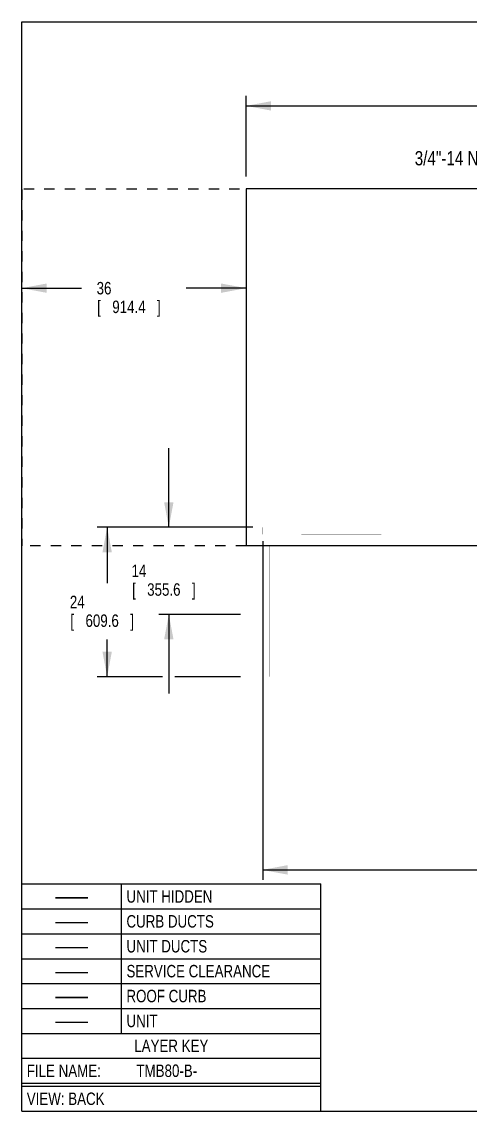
# Model space of a CAD drawing. Extents: x 0 to 300, y 0 to 175.
# Drawn here: x 0 to 72, y 0 to 175 of the extents above; entities that cross this region are included whole.
import ezdxf
from ezdxf.enums import TextEntityAlignment as Align

# ---------------------------------------------------------------- set-up
doc = ezdxf.new("R2010")
doc.units = 0
doc.header["$LTSCALE"] = 16.5
for name, pattern in [('DASHED', [0.2, 0.1, -0.1]), ('DOT', [0.2, 0.1, -0.1]), ('HIDDEN', [0.2, 0.1, -0.1])]:
    doc.linetypes.add(name, pattern=pattern)
doc.layers.get('0').update_dxf_attribs({"linetype": 'CONTINUOUS'})
for name, color, linetype in [('CURB-14', 6, 'CONTINUOUS'), ('CURB-14-DIM', 6, 'CONTINUOUS'), ('CURB-24', 6, 'CONTINUOUS'), ('CURB-24-DIM', 6, 'CONTINUOUS'), ('NOTES', 1, 'CONTINUOUS'), ('SERVCLEAR', 1, 'CONTINUOUS'), ('SERVCLRDIM', 1, 'CONTINUOUS'), ('UNIT-DIM', 7, 'CONTINUOUS'), ('UNIT-SOL', 7, 'CONTINUOUS'), ('UNTDUCTDIM', 2, 'CONTINUOUS')]:
    doc.layers.add(name, color=color, linetype=linetype)
doc.styles.get("Standard").update_dxf_attribs({"font": 'txt', "width": 0.8})
doc.styles.add('TEXTSTYLE_2', font='txt', dxfattribs={"width": 8})
doc.dimstyles.get("Standard").update_dxf_attribs({"dimtxt": 0.18, "dimasz": 0.18, "dimexe": 0.18, "dimexo": 0.0625, "dimgap": 0.09, "dimtad": 0, "dimtih": 1, "dimtoh": 1, "dimzin": 0, "dimcen": 0.09, "dimazin": 3, "dimtfac": 1, "dimtofl": 0, "dimtmove": 0, "dimatfit": 3})

# ---------------------------------------------------------------- blocks, each defined once
blk = doc.blocks.new('_FILLED')
at = {"color": 0, "linetype": 'ByBlock'}
blk.add_solid([(0, 0), (-1, 0.1875), (-1, -0.1875)], dxfattribs=at)
blk = doc.blocks.new('*D1')
at = {"layer": 'CURB-24-DIM', "color": 6, "linetype": 'CONTINUOUS'}
for p, q in [((38.69, 91.57), (38.69, 37.2)), ((174.37, 42.47), (174.37, 37.2)), ((38.69, 38.78), (90.73, 38.78)), ((174.37, 38.78), (122.33, 38.78))]:
    blk.add_line(p, q, dxfattribs=at)
at = {"layer": 'CURB-24-DIM', "color": 6, "linetype": 'CONTINUOUS', "xscale": 4, "yscale": 4, "zscale": 4, "rotation": 180}
blk.add_blockref('_FILLED', (38.69, 38.78), dxfattribs=at)
at = {"layer": 'CURB-24-DIM', "color": 6, "linetype": 'CONTINUOUS', "xscale": 4, "yscale": 4, "zscale": 4}
blk.add_blockref('_FILLED', (174.37, 38.78), dxfattribs=at)
at = {"layer": 'CURB-24-DIM', "color": 6, "linetype": 'CONTINUOUS', "width": 0.8}
for s, p in [('135-5/8', (98.33, 37.78)), ('[', (106.73, 37.78)), ('3446.5', (112.33, 37.78)), (']', (117.93, 37.78))]:
    blk.add_text(s, height=2, dxfattribs=at).set_placement(p, align=Align.CENTER)
blk = doc.blocks.new('*D2')
at = {"layer": 'UNIT-DIM', "color": 7, "linetype": 'CONTINUOUS'}
for p, q in [((36, 150.13), (36, 163.08)), ((177.5, 150.61), (177.5, 163.08)), ((36, 161.49), (97.55, 161.49)), ((177.5, 161.49), (115.95, 161.49))]:
    blk.add_line(p, q, dxfattribs=at)
at = {"layer": 'UNIT-DIM', "color": 7, "linetype": 'CONTINUOUS', "xscale": 4, "yscale": 4, "zscale": 4, "rotation": 180}
blk.add_blockref('_FILLED', (36, 161.49), dxfattribs=at)
at = {"layer": 'UNIT-DIM', "color": 7, "linetype": 'CONTINUOUS', "xscale": 4, "yscale": 4, "zscale": 4}
blk.add_blockref('_FILLED', (177.5, 161.49), dxfattribs=at)
at = {"layer": 'UNIT-DIM', "color": 7, "linetype": 'CONTINUOUS', "width": 0.8}
for s, p in [('141-1/2', (105.15, 160.49)), ('[', (100.35, 157.49)), ('3594.1', (105.95, 157.49)), (']', (111.55, 157.49))]:
    blk.add_text(s, height=2, dxfattribs=at).set_placement(p, align=Align.CENTER)
blk = doc.blocks.new('*D4')
at = {"layer": 'CURB-24-DIM', "color": 6, "linetype": 'CONTINUOUS'}
for p, q in [((23.48, 93.8), (12.11, 93.8)), ((13.7, 93.8), (13.7, 84.8)), ((37.1, 93.8), (24.1, 93.8)), ((13.7, 69.8), (13.7, 75.8)), ((22.6, 69.8), (12.11, 69.8)), ((35.13, 69.8), (24.54, 69.8))]:
    blk.add_line(p, q, dxfattribs=at)
at = {"layer": 'CURB-24-DIM', "color": 6, "linetype": 'CONTINUOUS', "xscale": 4, "yscale": 4, "zscale": 4}
for p, rotation in [((13.7, 93.8), 90), ((13.7, 69.8), 270)]:
    blk.add_blockref('_FILLED', p, dxfattribs=dict(at, rotation=rotation))
at = {"layer": 'CURB-24-DIM', "color": 6, "linetype": 'CONTINUOUS', "width": 0.8}
for s, p in [('24', (8.9, 80.8)), ('[', (8.1, 77.8)), ('609.6', (12.9, 77.8)), (']', (17.7, 77.8))]:
    blk.add_text(s, height=2, dxfattribs=at).set_placement(p, align=Align.CENTER)
blk = doc.blocks.new('*D5')
at = {"layer": 'SERVCLRDIM', "color": 1, "linetype": 'CONTINUOUS'}
for p, q in [((0, 130.62), (0, 134.55)), ((36, 133.9), (36, 130.62)), ((0, 132.21), (9.6, 132.21)), ((36, 132.21), (26.4, 132.21))]:
    blk.add_line(p, q, dxfattribs=at)
at = {"layer": 'SERVCLRDIM', "color": 1, "linetype": 'CONTINUOUS', "xscale": 4, "yscale": 4, "zscale": 4, "rotation": 180}
blk.add_blockref('_FILLED', (0, 132.21), dxfattribs=at)
at = {"layer": 'SERVCLRDIM', "color": 1, "linetype": 'CONTINUOUS', "xscale": 4, "yscale": 4, "zscale": 4}
blk.add_blockref('_FILLED', (36, 132.21), dxfattribs=at)
at = {"layer": 'SERVCLRDIM', "color": 1, "linetype": 'CONTINUOUS', "width": 0.8}
for s, p in [('36', (13.2, 131.21)), ('[', (12.4, 128.21)), ('914.4', (17.2, 128.21)), (']', (22, 128.21))]:
    blk.add_text(s, height=2, dxfattribs=at).set_placement(p, align=Align.CENTER)
blk = doc.blocks.new('*D7')
at = {"layer": 'CURB-14-DIM', "color": 6, "linetype": 'CONTINUOUS'}
for p, q in [((38.69, 91.06), (38.69, 37.17)), ((174.37, 90.96), (174.37, 58.7)), ((174.37, 54.26), (174.37, 48.55)), ((174.37, 45.57), (174.37, 37.17)), ((38.69, 38.75), (90.73, 38.75)), ((174.37, 38.75), (122.33, 38.75))]:
    blk.add_line(p, q, dxfattribs=at)
at = {"layer": 'CURB-14-DIM', "color": 6, "linetype": 'CONTINUOUS', "xscale": 4, "yscale": 4, "zscale": 4, "rotation": 180}
blk.add_blockref('_FILLED', (38.69, 38.75), dxfattribs=at)
at = {"layer": 'CURB-14-DIM', "color": 6, "linetype": 'CONTINUOUS', "xscale": 4, "yscale": 4, "zscale": 4}
blk.add_blockref('_FILLED', (174.37, 38.75), dxfattribs=at)
at = {"layer": 'CURB-14-DIM', "color": 6, "linetype": 'CONTINUOUS', "width": 0.8}
for s, p in [('135-5/8', (98.33, 37.75)), ('[', (106.73, 37.75)), ('3446.5', (112.33, 37.75)), (']', (117.93, 37.75))]:
    blk.add_text(s, height=2, dxfattribs=at).set_placement(p, align=Align.CENTER)
blk = doc.blocks.new('*D8')
at = {"layer": 'CURB-14-DIM', "color": 6, "linetype": 'CONTINUOUS'}
for p, q in [((23.6, 93.8), (23.6, 106.5)), ((36.69, 93.8), (22.01, 93.8)), ((35.13, 79.8), (22.01, 79.8)), ((23.6, 79.8), (23.6, 67.1))]:
    blk.add_line(p, q, dxfattribs=at)
at = {"layer": 'CURB-14-DIM', "color": 6, "linetype": 'CONTINUOUS', "xscale": 4, "yscale": 4, "zscale": 4}
for p, rotation in [((23.6, 93.8), 270), ((23.6, 79.8), 90)]:
    blk.add_blockref('_FILLED', p, dxfattribs=dict(at, rotation=rotation))
at = {"layer": 'CURB-14-DIM', "color": 6, "linetype": 'CONTINUOUS', "width": 0.8}
for s, p in [('14', (18.8, 85.8)), ('[', (18, 82.8)), ('355.6', (22.8, 82.8)), (']', (27.6, 82.8))]:
    blk.add_text(s, height=2, dxfattribs=at).set_placement(p, align=Align.CENTER)
blk = doc.blocks.new('*D13')
at = {"layer": 'UNTDUCTDIM', "color": 2, "linetype": 'CONTINUOUS'}
for p, q in [((91.78, 96.42), (91.78, 109.12)), ((95.41, 96.42), (90.19, 96.42)), ((91.78, 90.8), (91.78, 63.87)), ((91.78, 63.87), (88.65, 63.87))]:
    blk.add_line(p, q, dxfattribs=at)
at = {"layer": 'UNTDUCTDIM', "color": 2, "linetype": 'CONTINUOUS', "xscale": 4, "yscale": 4, "zscale": 4}
for p, rotation in [((91.78, 96.42), 270), ((91.78, 90.8), 90)]:
    blk.add_blockref('_FILLED', p, dxfattribs=dict(at, rotation=rotation))
at = {"layer": 'UNTDUCTDIM', "color": 2, "linetype": 'CONTINUOUS', "width": 0.8}
for s, p in [('5-5/8', (81.85, 62.87)), ('[', (75.45, 59.87)), ('142.9', (83.45, 59.87)), (']', (85.05, 59.87))]:
    blk.add_text(s, height=2, dxfattribs=at).set_placement(p, align=Align.RIGHT)

msp = doc.modelspace()

# ---------------------------------------------------------------- linework, layer by layer
at = {"color": 7, "linetype": 'CONTINUOUS'}
for p, q in [((0, 0), (0, 175)), ((0, 175), (300, 175)), ((0, 0), (300, 0))]:
    msp.add_line(p, q, dxfattribs=at)
at = {"layer": 'CURB-14', "color": 6, "linetype": 'DOT', "const_width": 0.00984}
for points in [[(38.687, 92.65), (38.687, 93.796)], [(38.687, 93.796), (174.375, 93.796)], [(174.375, 92.546), (38.687, 92.65)], [(39.712, 90.796), (39.712, 92.649)]]:
    msp.add_lwpolyline(points, dxfattribs=at)
at = {"layer": 'CURB-14', "color": 6, "linetype": 'CONTINUOUS'}
for points, const_width in [([(39.712, 90.796), (39.712, 79.796)], 0.0118), ([(36.715, 79.796), (175.628, 79.796)], 0.00984)]:
    msp.add_lwpolyline(points, dxfattribs=dict(at, const_width=const_width))
at = {"layer": 'CURB-24', "color": 6, "linetype": 'DOT', "const_width": 0.00984}
for points in [[(38.687, 92.65), (38.687, 93.796)], [(38.687, 93.796), (174.375, 93.796)], [(174.375, 92.546), (38.687, 92.65)], [(39.712, 90.796), (39.712, 92.649)]]:
    msp.add_lwpolyline(points, dxfattribs=at)
at = {"layer": 'CURB-24', "color": 6, "linetype": 'CONTINUOUS'}
for points, const_width in [([(39.712, 90.796), (39.712, 69.798)], 0.0118), ([(36.715, 69.798), (175.628, 69.798)], 0.00984)]:
    msp.add_lwpolyline(points, dxfattribs=dict(at, const_width=const_width))
at = {"layer": 'NOTES', "color": 1, "linetype": 'CONTINUOUS'}
for p, q in [((0, 0), (0, 36.5)), ((0, 36.5), (48, 36.5)), ((16, 12.5), (16, 36.5)), ((48, 0), (48, 36.5)), ((0, 32.5), (48, 32.5)), ((0, 28.5), (48, 28.5)), ((0, 24.5), (48, 24.5)), ((0, 20.5), (48, 20.5)), ((0, 16.5), (48, 16.5)), ((0, 12.5), (48, 12.5)), ((0, 8.5), (48, 8.5)), ((0, 4.5), (48, 4.5)), ((0, 4), (48, 4)), ((0, 0), (48, 0))]:
    msp.add_line(p, q, dxfattribs=at)
at = {"layer": 'SERVCLEAR', "color": 1, "linetype": 'DASHED'}
for p, q in [((0, 148.046), (0, 90.796)), ((0.312, 148.171), (36, 148.171)), ((36, 148.171), (36, 90.796)), ((36, 90.796), (0, 90.796))]:
    msp.add_line(p, q, dxfattribs=at)
at = {"layer": 'UNIT-SOL', "color": 7, "linetype": 'CONTINUOUS'}
for p, q in [((36, 148.171), (36, 90.796)), ((177.5, 148.171), (36, 148.171)), ((177.5, 90.796), (36, 90.796))]:
    msp.add_line(p, q, dxfattribs=at)

# ---------------------------------------------------------------- texts
at = {"layer": 'NOTES', "color": 1, "linetype": 'CONTINUOUS', "width": 0.8}
for s, height, p in [('3/4"-14 NPT CONDENSATE DRAIN', 2.286, (63.072, 151.942)), ('UNIT HIDDEN', 2, (16.8, 33.5)), ('CURB DUCTS', 2, (16.8, 29.5)), ('UNIT DUCTS', 2, (16.8, 25.5)), ('SERVICE CLEARANCE', 2, (16.8, 21.5)), ('ROOF CURB', 2, (16.8, 17.5)), ('UNIT', 2, (16.8, 13.5)), ('FILE NAME: ', 2, (0.8, 5.5)), ('TMB80-B-', 2, (18.4, 5.5)), ('VIEW: BACK', 2, (0.8, 1))]:
    msp.add_text(s, height=height, dxfattribs=at).set_placement(p)
at = {"layer": 'NOTES', "color": 8, "linetype": 'HIDDEN', "style": 'TEXTSTYLE_2', "width": 8}
msp.add_text('-', height=2, dxfattribs=at).set_placement((8, 33.5), align=Align.CENTER)
at = {"layer": 'NOTES', "color": 5, "linetype": 'CONTINUOUS', "style": 'TEXTSTYLE_2', "width": 8}
msp.add_text('-', height=2, dxfattribs=at).set_placement((8, 29.5), align=Align.CENTER)
at = {"layer": 'NOTES', "color": 2, "linetype": 'CONTINUOUS', "style": 'TEXTSTYLE_2', "width": 8}
msp.add_text('-', height=2, dxfattribs=at).set_placement((8, 25.5), align=Align.CENTER)
at = {"layer": 'NOTES', "color": 1, "linetype": 'CONTINUOUS', "style": 'TEXTSTYLE_2', "width": 8}
msp.add_text('-', height=2, dxfattribs=at).set_placement((8, 21.5), align=Align.CENTER)
at = {"layer": 'NOTES', "color": 6, "linetype": 'CONTINUOUS', "style": 'TEXTSTYLE_2', "width": 8}
msp.add_text('-', height=2, dxfattribs=at).set_placement((8, 17.5), align=Align.CENTER)
at = {"layer": 'NOTES', "color": 7, "linetype": 'CONTINUOUS', "style": 'TEXTSTYLE_2', "width": 8}
msp.add_text('-', height=2, dxfattribs=at).set_placement((8, 13.5), align=Align.CENTER)
at = {"layer": 'NOTES', "color": 1, "linetype": 'CONTINUOUS', "width": 0.8}
msp.add_text('LAYER KEY', height=2, dxfattribs=at).set_placement((24, 9.5), align=Align.CENTER)

# ---------------------------------------------------------------- dimensions: what is measured, and where the dimension line sits
at = {"layer": 'CURB-14-DIM', "color": 6, "linetype": 'CONTINUOUS'}
dim = msp.add_linear_dim(base=(23.596, 93.796), p1=(36.715, 79.796), p2=(38.281, 93.796), angle=90, dimstyle='Standard', dxfattribs=at)
dim.commit()
dim.dimension.update_dxf_attribs({"geometry": '*D8', "text_midpoint": (22.796, 85.296), "dimtype": 128})
dim = msp.add_linear_dim(base=(174.375, 38.754), p1=(38.687, 92.65), p2=(174.375, 92.546), dimstyle='Standard', dxfattribs=at)
dim.commit()
dim.dimension.update_dxf_attribs({"geometry": '*D7', "text_midpoint": (105.731, 38.754), "dimtype": 128})
at = {"layer": 'CURB-24-DIM', "color": 6, "linetype": 'CONTINUOUS'}
dim = msp.add_linear_dim(base=(13.701, 93.796), p1=(36.715, 69.798), p2=(38.687, 93.796), angle=90, dimstyle='Standard', dxfattribs=at)
dim.commit()
dim.dimension.update_dxf_attribs({"geometry": '*D4', "text_midpoint": (12.901, 80.297), "dimtype": 128})
dim = msp.add_linear_dim(base=(174.375, 38.783), p1=(38.687, 93.158), p2=(174.375, 44.055), dimstyle='Standard', dxfattribs=at)
dim.commit()
dim.dimension.update_dxf_attribs({"geometry": '*D1', "text_midpoint": (105.731, 38.783), "dimtype": 128})
at = {"layer": 'SERVCLRDIM', "color": 1, "linetype": 'CONTINUOUS'}
dim = msp.add_linear_dim(base=(36, 132.207), p1=(0, 136.136), p2=(36, 135.485), dimstyle='Standard', dxfattribs=at)
dim.commit()
dim.dimension.update_dxf_attribs({"geometry": '*D5', "text_midpoint": (17.2, 130.707), "dimtype": 128})
at = {"layer": 'UNIT-DIM', "color": 7, "linetype": 'CONTINUOUS'}
dim = msp.add_linear_dim(base=(177.5, 161.492), p1=(36, 148.538), p2=(177.5, 149.018), dimstyle='Standard', dxfattribs=at)
dim.commit()
dim.dimension.update_dxf_attribs({"geometry": '*D2', "text_midpoint": (105.95, 159.992), "dimtype": 128})
at = {"layer": 'UNTDUCTDIM', "color": 2, "linetype": 'CONTINUOUS'}
dim = msp.add_linear_dim(base=(91.778558671, 90.796240023), p1=(96.999667983, 96.421240023), p2=(35.999797698, 90.796240023), angle=270, dimstyle='Standard', dxfattribs=at)
dim.commit()
dim.dimension.update_dxf_attribs({"geometry": '*D13', "text_midpoint": (79.44765032, 62.365272652), "dimtype": 128})

doc.saveas('drawing.dxf')
